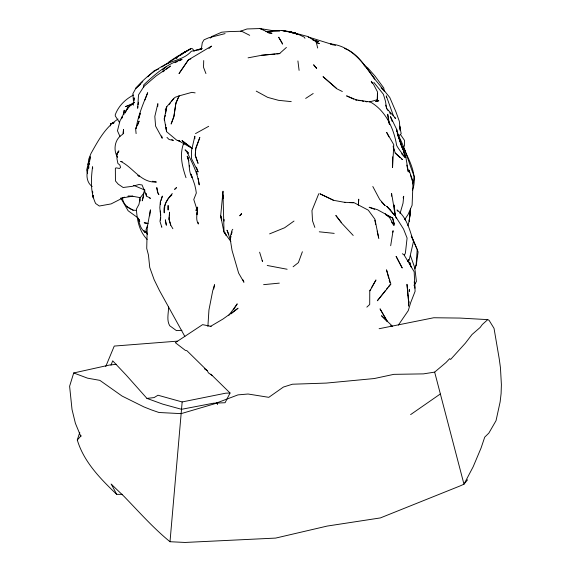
<?xml version="1.0" encoding="UTF-8"?>
<svg xmlns="http://www.w3.org/2000/svg" width="571" height="571" viewBox="0 0 571 571"><rect width="100%" height="100%" fill="white"/><g stroke="black" fill="none" stroke-linecap="round" stroke-linejoin="round"><path stroke-width="0.86" d="M392.612 156.818L392.562 167.46L393.783 144.684L386.653 132.372L388.908 136.883M117.712 151.957L116.905 154.341L116.969 158.788L117.876 163.399L119.803 165.026L120.609 167.36L119.532 168.466L116.034 167.853L115.356 168.345L115.442 180.936L118.218 184.162L123.136 187.495L132.215 186.339L138.946 184.512L142.058 184.968L146.619 195.782L146.362 194.069M194.797 138.782L194.839 136.162L191.592 150.259L191.456 158.488L198.101 171.921L196.453 167.21M157.789 106.299L157.839 103.665L154.827 116.448L155.597 126.148L162.221 138.253L161.686 135.934M377.424 93.323L377.274 100.86L375.618 101.474L378.837 100.774L377.274 100.86L377.538 91.974L373.434 84.173L371.25 81.275L372.221 83.309M168.538 306.377C168.752 312.78 166.282 319.839 169.715 325.734L176.418 330.609L181.935 330.316M203.719 60.555L203.526 67.328L205.931 73.566M222.761 197.787L223.018 191.185L220.677 215.774L221.534 220.477L221.662 218.807M408.793 301.488L408.572 306.12L408.8 300.924M134.014 100.353L134.128 97.805L133.3 105.25M358.46 204.975L358.731 199.179L358.288 204.996M188.059 157.782L187.209 156.34L188.787 160.772L187.302 156.161C190.122 163.106 188.095 170.936 192.02 177.495M207.887 326.469L208.95 309.946L212.719 290.796L214.575 284.679L213.718 289.005M195.56 152.207L195.332 155.54L198.058 163.392L195.246 155.233L195.696 148.303L199.829 137.49L195.789 148.867L195.675 150.537M136.112 128.753C137.804 116.341 142.971 104.329 147.689 92.702L144.906 100.011M123.878 114.643L124.221 110.232L123.415 114.022L121.544 118.661M136.112 133.614L135.605 128.511L139.124 121.138L137.611 125.135M410.578 208.793L409.186 221.077L407.908 225.766M164.762 206.666L164.227 212.855C162.771 204.996 167.746 198.936 172.271 193.505M391.399 196.188L391.627 193.526L395.296 215.767L394.176 204.989L394.418 211.32M160.422 204.475L160.629 202.055M467.599 479.761L463.973 484.194L459.841 486.035L380.393 517.918L327.197 526.069L275.657 538.089L185.068 542.45L170.001 541.722L182.163 401.948L225.581 393.205L230.049 392.998L225.102 402.719L213.368 403.219L181.521 409.307L162.735 404.132L146.933 398.394L126.312 375.218L112.701 360.829L110.981 365.24M169.302 216.937L169.066 219.392L170.772 225.21L172.885 228.735M169.459 215.303L169.551 212.176L168.945 219.021L170.772 225.21M149.688 215.824L150.437 209.857L147.239 227.501L146.726 248.428L148.46 255.059L149.738 267.428L154.113 279.612L159.466 290.546L184.861 336.476M88.705 168.402L88.926 166.703M89.147 165.012L89.369 163.32M137.882 106.534L137.654 108.269L138.51 94.914L143.971 86.371L155.897 76.114L170.429 66.05L166.339 69.212M138.111 104.807L138.453 102.209M183.833 144.42L184.048 142.807M89.597 161.65L90.268 156.747L87.527 170.836L87.713 170.215C86.021 175.754 87.049 183.091 92.224 186.496M165.633 125.77L165.768 124.863M201.327 49.213L202.284 42.732L204.061 39.799L208.729 37.779L225.074 33.61M160.401 220.12L160.779 217.622M378.83 238.642L374.911 219.214L368.274 210.157L354.113 202.705L344.441 202.298M392.848 232.183L393.084 230.705L390.678 245.73M144.07 192.855L140.252 197.666L138.967 204.397L136.383 209.143C137.111 220.071 139.146 231.298 147.168 239.427M413.597 181.235L414.368 176.767C408.629 162.685 405.203 147.539 397.666 134.271L402.712 149.388M164.669 118.725L164.369 120.438L164.27 118.654L166.753 106.763L173.848 98.348L175.268 97.248L179.101 95.892L191.877 92.345L195.139 92.887M164.969 117.019L165.262 115.306M165.561 113.6L166.753 106.763L165.212 109.896M144.549 189.643L142.25 200.821L143.542 196.103M412.562 183.983L413.069 181.528L408.993 170.058L409.714 172.449M230.998 236.151L230.284 239.535L232.062 250.491L238.642 273.152L243.931 282.245L242.911 279.783M183.841 142.9C179.23 154.298 182.12 166.504 186.01 177.702M136.319 127.94L136.74 126.305M395.632 216.759L396.367 218.322M231.412 234.453L232.104 231.876M164.962 205.931L165.776 202.99M138.874 118.076L140.28 113.151L138.846 118.133M161.129 200.35L162.364 196.081L160.315 201.856L159.809 207.787L160.701 216.281L159.98 221.427L161.829 227.222L161.536 226.451M412.555 190.043C417.829 175.447 409.564 160.779 403.397 147.796L405.053 150.616L403.219 147.575M400 213.618L403.026 203.212L403.704 196.288L403.126 197.894M122.672 494.372L116.691 494.343C100.56 478.941 83.773 461.868 77.299 439.984L79.762 432.361M121.573 118.761L122.301 116.563L120.003 120.788L117.462 130.788L119.953 136.419M302.38 251.754L298.383 262.631L293.101 266.778M412.469 183.127L413.069 181.528L412.098 205.253L408.108 214.425L404.718 219.564M196.916 207.972L195.953 210.478L196.71 209.129M414.632 268.834L416.116 265.044L417.223 249.406L411.441 236.094M414.989 268.277L416.273 265.001L418.115 251.911L417.173 249.648M318.746 193.762L311.959 210.578L312.523 220.827L314.864 227.429M105.735 366.518L114.257 346.069L177.31 341.151M404.289 255.437L405.403 253.053L407.087 238.057L403.54 229.028L395.667 216.63M414.075 285.236L414.903 283.659M166.197 202.241L168.302 198.472L171.928 194.882M369.73 290.76L370.622 289.219M371.514 287.677L375.968 279.954L369.765 291.26L369.708 304.486L366.839 307.141M414.146 285.314L416.416 281.496L414.796 267.856L410.506 255.801M167.738 63.809L168.923 61.932L176.924 56.615L190.75 48.835C180.957 54.559 171.193 60.783 161.857 67.028M233.518 309.817L237.229 303.851L228.892 315.32M407.451 261.368L408.643 259.484L407.408 261.461M170.001 541.722C153.192 527.975 139.01 511.844 124.05 496.406L111.074 484.015M408.465 261.261L409.143 260.305L413.461 241.569C409.742 230.291 407.002 217.58 397.016 209.942L397.873 211.284M403.24 148.117L404.504 145.634L404.489 140.38L400.542 134.628M169.273 104.457L170.294 103.101M171.307 101.738L173.848 98.348M232.797 229.306L232.076 230.227L230.57 235.645L230.284 239.535L226.98 230.206L228.814 234.26M385.439 290.511L377.331 300.781L390.899 284.151L386.517 269.84L388.744 278.377M386.517 289.14L387.595 287.77M388.68 286.399L390.3 284.344M398.351 325.113L408.258 310.645L410.556 302.944L415.096 291.338L414.175 271.775L403.947 254.687L402.334 253.752M434.659 372.114L463.973 484.194L473.173 466.743L481.075 447.992L484.729 437.136L488.855 433.089L496.028 420.684L500.132 401.891L501.102 393.569L501.395 384.647L500.446 367.731L499.247 358.916L494.029 328.339L489.111 320.352L487.727 319.624L482.317 324.506L480.161 327.44L472.003 334.535L465.351 343.192L450.655 359.409L449.648 358.695L445.937 362.578L434.659 372.114L423.425 373.884L393.819 374.348L374.262 378.544L326.284 383.084L292.452 384.219L283.423 387.038L268.798 397.33L248.078 394.011L237.986 394.882L213.947 403.983L181.143 413.64L158.959 412.498L151.629 409.971L143.913 406.909L122.08 396.06L99.854 380.357L87.527 378.159L73.716 372.963L69.605 386.246L72.017 409.457L75.401 423.339L80.882 436.53M77.299 439.984L81.146 435.659M210.157 38.186L211.805 36.487L221.762 32.183L229.042 31.612L241.583 31.227L249.698 35.331M147.761 76.821L154.356 70.618L158.545 69.105M208.943 48.542L211.47 46.101L188.394 59.891L179.08 73.481L188.394 59.891L190.842 58.87M142.793 81.596L135.869 88.248L132.85 93.808L133.428 100.667M176.253 58.642L177.345 57.628M286.406 47.436L279.433 53.681L276.821 53.924M118.019 119.068C105.214 127.376 98.198 140.637 90.989 153.492L88.726 159.159L88.077 164.584L88.655 161.907L86.664 170.051L87.613 173.727M140.466 84.28L135.869 88.248C143.642 79.041 152.821 71.475 163.399 65.601C172.513 60.098 184.098 59.798 191.299 51.262L201.684 48.899M162.535 70.005L166.404 66.686M231.141 313.8L238.071 308.212L223.033 319.011L210.164 326.598M162.935 71.853L164.298 70.797M180.136 55.494L184.319 52.289L190.907 48.506L192.605 48.813L194.097 50.99M134.114 102.73L129.867 105.928L126.07 110.674L128.075 107.319L134.221 102.516M294.008 221.048L284.622 227.758L269.605 233.874M410.62 414.603L440.255 394.019M305.663 98.426L313.186 93.516M134.221 102.295L131.473 104.072L125.499 106.641L131.687 104.586M133.593 95.007C125.277 99.283 118.575 105.892 115.249 114.764L115.292 115.963L119.51 122.515M398.472 136.205L401.199 133.685L399.7 126.155L400.221 130.416L399.315 121.273L395.974 111.966L389.772 97.463L373.263 77.256M195.496 133.614L208.686 126.305M181.05 54.024L185.661 51.604L184.319 52.289M124.442 197.123L111.117 203.904L99.318 206.024L95.621 203.49C90.275 192.234 90.982 178.759 92.581 166.746L92.666 168.502M175.011 62.696L177.36 61.604M178.93 60.876L182.056 59.427C167.053 63.659 154.741 74.494 143.685 84.929L143.714 87.327M198.144 50.105L202.148 48.635M193.769 51.069L201.956 48.292M240.455 31.255L247.015 28.964L260.026 28.55L269.334 32.818L267.885 32.511M114.286 122.729L110.56 123.686L110.481 125.948M369.594 101.902L377.31 99.739M73.716 372.963L109.732 364.983L116.563 364.312M379.115 328.718L433.774 317.747L460.069 318.076L487.727 319.624M248.078 57.835L261.14 55.387L268.984 54.652M120.959 198.151L132.857 196.167L127.933 196.21L133.486 196.403L140.252 197.666M376.703 101.074L377.802 100.903M146.933 398.394L154.106 397.587L157.989 395.232L182.163 401.948M263.602 284.658L279.319 283.13M261.382 55.259L279.883 53.488M270.725 54.495L275.079 54.088M353.37 202.734L349.552 202.648M272.852 31.484L265.908 31.648L281.524 30.434C287.177 31.227 293.08 31.805 298.212 34.488M279.683 31.077L274.33 30.891L260.026 28.557L261.218 28.95M122.422 197.923C123.072 204.075 127.74 207.98 133.143 210.192L136.455 210.385M122.223 161.486L120.609 161.386C133.207 167.474 140.737 182.963 156.368 182.042L152.55 181.214M291.246 101.631L278.455 100.31L267.678 97.37L256.236 91.117M319.282 231.805L334.199 233.375M147.468 223.197L144.185 222.79L148.11 223.711M267.72 32.583L271.989 33.282L268.063 32.518M355.319 99.896L356.996 100.182M358.674 100.46L360.351 100.739M362.028 101.017L363.706 101.303M365.383 101.581L367.06 101.859M333.592 200.314L320.046 193.84L333.592 200.314L345.205 202.441M267.221 265.479L287.127 269.255M295.186 33.068L296.392 33.974L295.186 33.061L281.524 30.434L295.186 33.068L296.485 33.996M211.22 326.398L202.591 324.635L175.318 342.664L185.311 350.351L186.945 350.722L207.259 370.672L208.436 372.892L212.062 375.375M313.85 40.27L318.804 41.669L312.344 39.734M391.099 217.515L392.598 217.944L394.261 224.217L392.598 217.944L377.331 209.65L369.159 207.266L374.583 209.3M308.226 36.965L335.491 45.466M262.082 29.357L263.302 29.756M145.041 190.164L133.657 185.332M344.449 48.428L346.74 49.363M347.503 49.677C359.716 55.744 366.532 68.763 374.847 79.076C363.463 63.231 351.615 45.98 330.538 43.91L332.936 44.902M292.666 32.954L289.383 31.605L307.598 36.465L312.701 39.499L316.191 41.883L317.676 48.028M139.367 176.096L137.818 175.454L139.403 176.475M316.163 42.318L319.339 43.653L316.327 42.318M292.552 32.947L289.383 31.605L298.897 34.631L304.179 37.065L304.95 38.264M353.727 99.168L346.561 95.864L356.368 99.875L370.279 101.966C385.339 110.317 393.626 127.94 396.417 144.256C395.632 146.462 412.212 165.469 401.599 153.735M171.778 139.645L173.377 140.409L169.116 139.524L166.982 137.397M394.44 117.754L395.674 118.354L386.624 108.461L385.696 105.1M386.36 215.196L390.314 217.13M342.343 91.524L336.811 88.762L323.036 76.657L336.126 88.005M147.032 232.932C140.709 230.834 139.552 223.825 138.239 218.25L139.652 221.284M216.295 403.097L217.258 403.626L217.572 404.568M390.571 325.584L392.12 326.455M126.584 206.466L133.143 210.192M146.704 232.468L143.649 230.655L145.198 232.575L144.456 231.084M364.048 65.458L367.774 67.899L375.061 76.136L383.783 87.998L384.162 90.561M204.361 368.766L207.259 370.672M401.32 158.759L402.534 159.602L395.168 152.828L393.169 146.09M137.854 217.794L128.097 210.735L120.838 198.087M192.299 148.667L181.978 140.573L192.363 148.424L178.009 140.416L179.993 141.287L176.625 140.095L166.575 131.665L164.27 118.654M395.125 153.078L400.085 157.625M188.173 153.014L185.054 149.83L188.273 153.114L187.074 151.979C191.977 162.599 197.73 173.092 199.215 184.911L198.108 178.366M392.348 326.098L381.528 315.727L387.438 321.666L380.1 308.968L387.438 321.666M210.863 374.198L230.049 392.998M383.591 90.346L384.797 91.538L381.071 87.756M381.485 201.92L385.204 205.71L379.672 199.407L372.813 186.503M353.206 235.452L341.558 223.011L335.827 215.46L341.33 222.412M147.582 234.381L146.319 232.968L145.99 229.806L147.496 225.524L147.632 227.179M373.841 82.367L383.377 94.251L385.454 101.167L386.624 108.461L388.116 110.574M386.31 215.26L385.282 213.897L389.565 217.58L394.047 225.459L391.463 222.062M230.855 241.497L223.946 232.09L220.677 215.774L221.784 219.107M389.6 112.687L390.6 114.1M117.555 157.282C112.901 149.859 114.75 138.646 122.836 134.278L123.564 129.381L123.6 133.578M157.546 192.284L158.824 194.54L157.546 192.284L156.768 187.552L157.803 192.263M411.22 236.38L412.919 239.427M149.638 197.438L150.266 198.615L149.702 197.787L146.312 196.103L146.012 193.448M111.473 484.415L116.691 494.343M403.304 151.75L405.888 157.353L408.322 171.9L406.745 165.083M397.744 135.07L399.386 138.667L401.827 147.032L397.345 133.357L399.386 138.667L396.638 129.324L390.464 116.62L392.198 121.437M224.903 232.376L226.187 235.331L224.018 231.769L223.033 194.875L223.568 198.394M413.247 240.213L416.844 248.863M397.666 134.271L405.888 157.353L401.541 145.113M397.088 132.6L397.416 133.528M397.702 134.328L401.384 144.77M393.412 115.756L386.267 95.871L386.51 97.584M394.375 213.169L395.189 215.66M262.196 260.547L262.482 261.425L259.612 252.204M192.063 177.31L191.014 174.098L194.654 184.54L195.76 189.329L196.317 193.041L193.776 199.536L197.509 211.17L197.509 212.876M196.338 171.243L197.316 174.326M411.241 267.228L409.657 262.16L410.635 266.307M410.428 174.84L412.098 180.415M405.067 219.078L405.367 220.078M384.883 317.176L385.282 318.575M389.186 280.083L389.857 282.638M393.219 146.84L393.954 150.08M388.337 119.596L389.429 124.528M374.812 220.192L375.725 224.389M377.188 231.091L378.466 236.965M189.329 165.297L189.636 166.811M394.861 213.604L395.296 215.888M389.493 124.464L387.716 114.229L388.658 122.48M139.795 198.608L140.195 201.042M414.218 281.831L414.967 288.241M198.108 222.29L198.344 224.01C195.004 218.614 197.859 212.84 197.609 207.087L196.831 214.732L197.509 211.17L197.059 207.758M297.912 60.947L299.097 70.383M166.068 127.419L166.575 131.665L166.132 127.619M396.859 131.351L396.638 129.324L396.709 131.48M160.315 210.985L160.736 215.131M92.602 191.214L92.759 192.877M92.987 195.368L93.216 197.866L92.994 195.211M224.046 219.328L224.125 221.091M168.102 205.596L168.102 209.9L168.102 205.596M409.307 289.668L409.229 291.353L409.307 289.668M410.321 212.062L409.186 221.077L410.321 212.062M241.576 213.404L241.469 214.253L239.713 215.795L241.576 213.404M175.854 103.537L173.862 116.955L171.122 124.035L173.919 116.177L175.939 102.716L179.101 95.892L175.854 103.537M118.847 150.98L116.905 154.341L118.847 150.98M125.663 111.652L124.871 113.087L128.075 107.319L125.663 111.652M176.403 187.716L174.726 189.272L176.403 187.716M113.344 123.05L110.56 123.686L113.344 123.05M389.957 209.414L386.653 206.202L394.554 215.303L389.957 209.414M315.963 67.556L313.6 64.773L316.662 68.434L315.963 67.556M281.582 42.047L278.669 37.208L282.609 44.103L281.582 42.047M402.155 267.87L396.146 256.45L402.155 267.87M139.724 221.391L138.646 219.15L139.681 221.377M166.318 225.081L165.347 219.971L166.318 225.081M408.072 295.357L406.973 284.294L408.722 303.18L408.072 295.357"/></g></svg>
